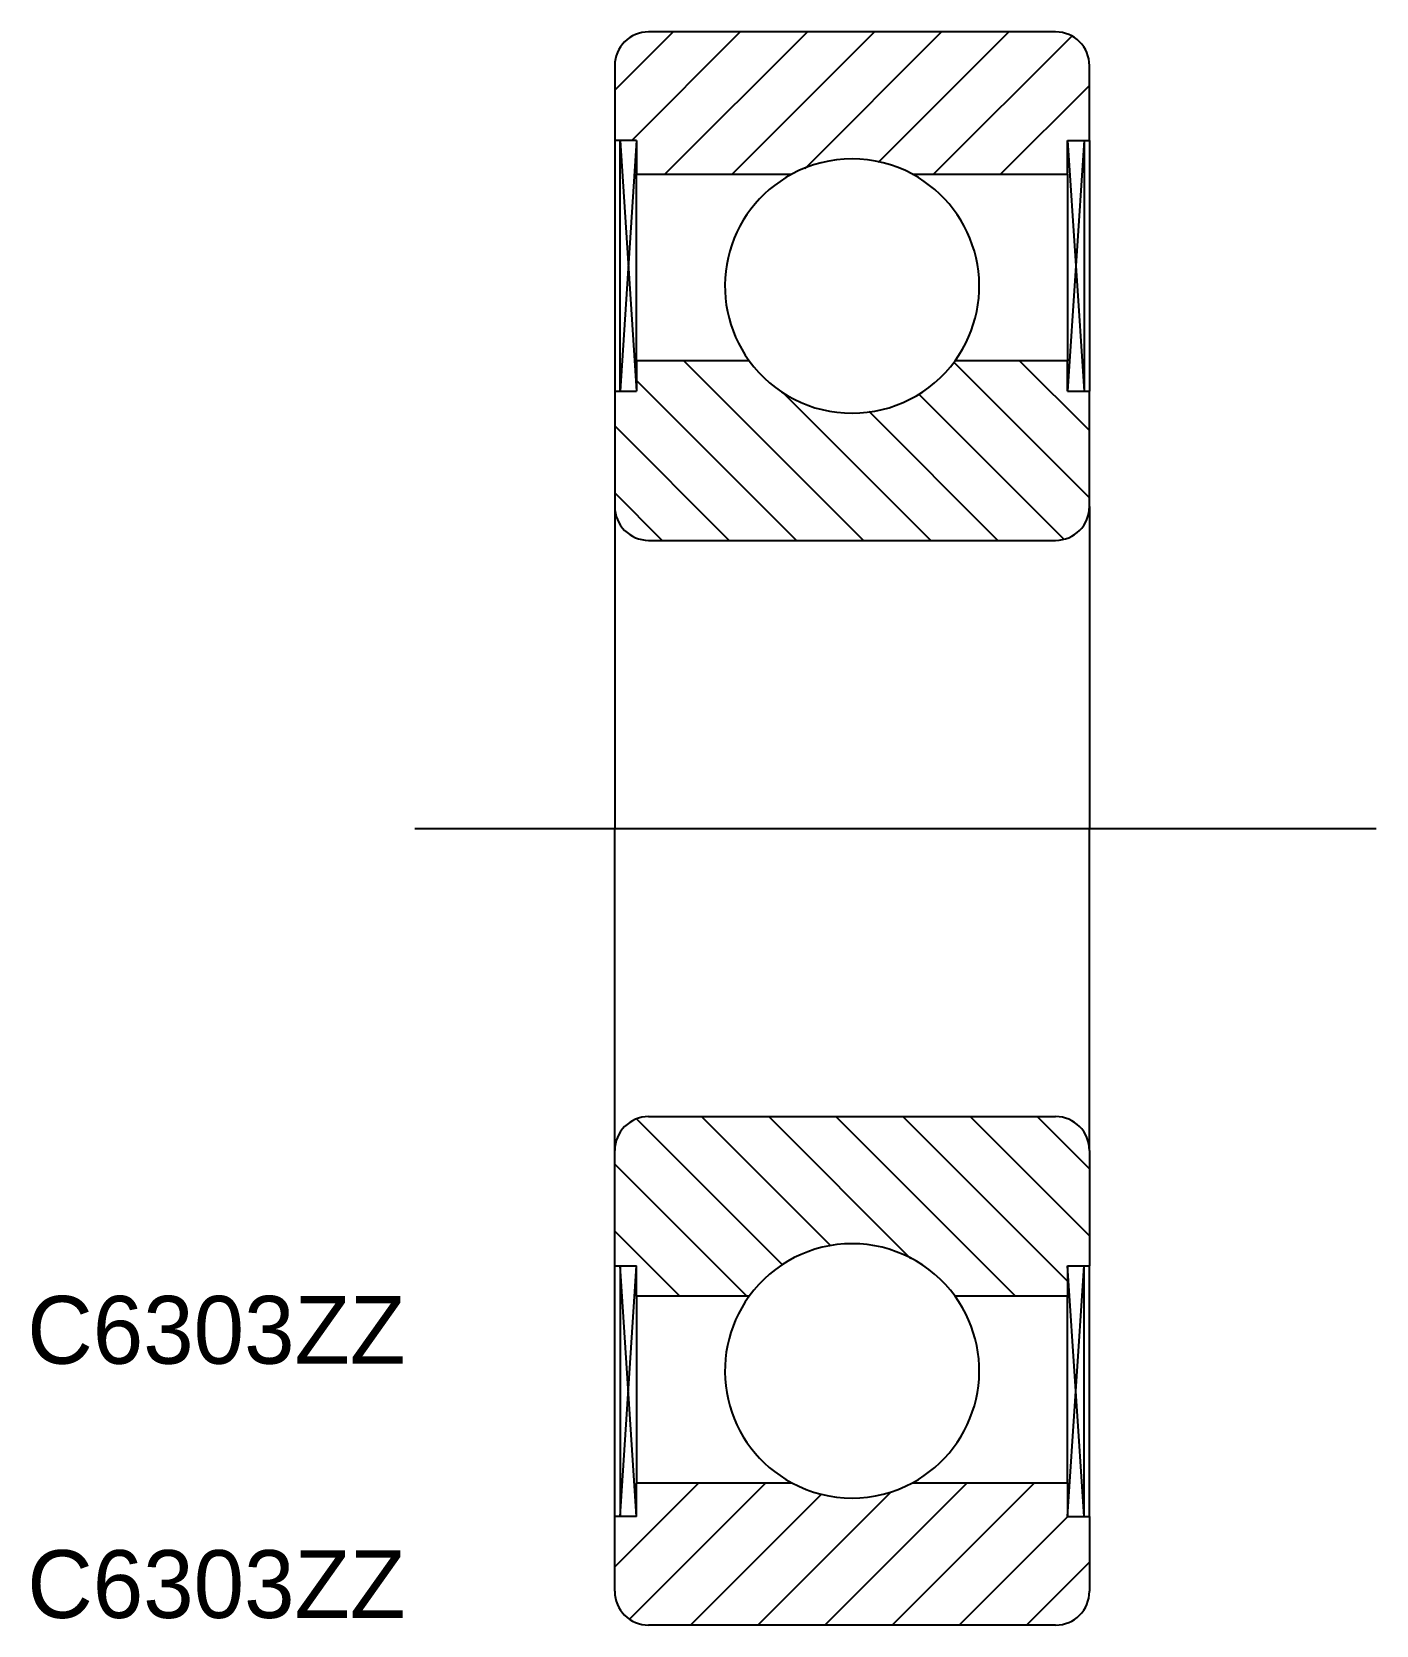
# Model space of a CAD drawing. Extents: x 26.2 to 65.9, y 22.4 to 69.4.
import ezdxf

# ---------------------------------------------------------------- set-up
doc = ezdxf.new("R2010")
doc.units = 0
doc.linetypes.add('CENTER', pattern=[50.8, 31.75, -6.35, 6.35, -6.35])
doc.layers.get('0').update_dxf_attribs({"linetype": 'CONTINUOUS'})
doc.layers.add('CENTER', color=1, linetype='CENTER')

msp = doc.modelspace()

# ---------------------------------------------------------------- linework, layer by layer
at = {"color": 7}
for p, q in [((43.399, 67.696), (45.12, 69.417)), ((43.9, 66.217), (47.1, 69.417)), ((56.399, 69.417), (44.399, 69.417)), ((44.88, 65.217), (49.08, 69.417)), ((46.859, 65.217), (51.059, 69.417)), ((49.012, 65.389), (53.039, 69.417)), ((51.177, 65.575), (55.019, 69.417)), ((52.799, 65.217), (56.874, 69.291)), ((43.399, 68.417), (43.399, 66.217)), ((57.399, 66.217), (57.399, 68.417)), ((54.779, 65.217), (57.399, 67.836)), ((44.043, 66.217), (43.399, 66.217)), ((43.399, 66.217), (43.399, 58.817)), ((43.56, 58.817), (43.56, 66.217)), ((43.56, 66.217), (44.043, 58.817)), ((44.043, 66.217), (43.56, 58.817)), ((44.043, 66.217), (44.043, 65.217)), ((56.755, 65.217), (56.755, 66.217)), ((56.755, 66.217), (57.399, 66.217)), ((56.755, 66.217), (57.238, 58.817)), ((57.238, 66.217), (56.755, 58.817)), ((57.238, 66.217), (57.238, 58.817)), ((57.399, 66.217), (57.399, 58.817)), ((44.043, 59.717), (44.043, 65.217)), ((44.043, 65.217), (48.617, 65.217)), ((52.18, 65.217), (56.755, 65.217)), ((56.755, 65.217), (56.755, 59.717)), ((44.043, 59.717), (44.043, 58.817)), ((47.362, 59.717), (44.043, 59.717)), ((50.738, 54.417), (45.438, 59.717)), ((56.755, 59.717), (53.435, 59.717)), ((57.399, 57.656), (55.337, 59.717)), ((56.755, 58.817), (56.755, 59.717)), ((57.399, 55.676), (53.399, 59.675)), ((43.399, 58.817), (43.399, 55.417)), ((43.399, 58.817), (44.043, 58.817)), ((48.758, 54.417), (44.043, 59.132)), ((52.718, 54.417), (48.367, 58.768)), ((56.755, 58.817), (57.399, 58.817)), ((57.399, 55.417), (57.399, 58.817)), ((56.643, 54.451), (52.365, 58.729)), ((54.698, 54.417), (50.9, 58.214)), ((46.778, 54.417), (43.399, 57.796)), ((44.798, 54.417), (43.399, 55.816)), ((43.399, 55.417), (43.399, 45.917)), ((57.399, 55.417), (57.399, 45.917)), ((44.399, 54.417), (56.399, 54.417)), ((43.399, 36.417), (43.399, 45.917)), ((57.399, 36.417), (57.399, 45.917)), ((48.346, 33.05), (44.046, 37.35)), ((44.399, 37.417), (56.399, 37.417)), ((49.769, 33.607), (45.959, 37.417)), ((52.132, 33.224), (47.939, 37.417)), ((55.219, 32.117), (49.919, 37.417)), ((56.755, 32.561), (51.899, 37.417)), ((57.399, 33.897), (53.879, 37.417)), ((57.399, 35.877), (55.858, 37.417)), ((43.399, 33.017), (43.399, 36.417)), ((57.399, 36.417), (57.399, 33.017)), ((47.299, 32.117), (43.399, 36.017)), ((45.319, 32.117), (43.399, 34.037)), ((43.399, 25.617), (43.399, 33.017)), ((43.399, 33.017), (44.043, 33.017)), ((43.56, 33.017), (43.56, 25.617)), ((43.56, 25.617), (44.043, 33.017)), ((44.043, 25.617), (43.56, 33.017)), ((44.043, 32.117), (44.043, 33.017)), ((56.755, 33.017), (56.755, 32.117)), ((56.755, 33.017), (57.399, 33.017)), ((56.755, 25.617), (57.238, 33.017)), ((57.238, 25.617), (56.755, 33.017)), ((57.238, 25.617), (57.238, 33.017)), ((57.399, 25.617), (57.399, 33.017)), ((44.043, 32.117), (44.043, 26.617)), ((47.362, 32.117), (44.043, 32.117)), ((56.755, 32.117), (53.435, 32.117)), ((56.755, 26.617), (56.755, 32.117)), ((43.399, 24.138), (45.878, 26.617)), ((43.834, 22.593), (47.857, 26.617)), ((44.043, 25.617), (44.043, 26.617)), ((44.043, 26.617), (48.617, 26.617)), ((47.617, 22.417), (51.555, 26.354)), ((49.597, 22.417), (53.797, 26.617)), ((51.577, 22.417), (55.777, 26.617)), ((52.18, 26.617), (56.755, 26.617)), ((56.755, 26.617), (56.755, 25.617)), ((45.637, 22.417), (49.508, 26.287)), ((43.399, 23.417), (43.399, 25.617)), ((44.043, 25.617), (43.399, 25.617)), ((53.557, 22.417), (56.757, 25.617)), ((56.755, 25.617), (57.399, 25.617)), ((57.399, 25.617), (57.399, 23.417)), ((55.537, 22.417), (57.399, 24.279)), ((56.399, 22.417), (44.399, 22.417))]:
    msp.add_line(p, q, dxfattribs=at)
for centre, radius, start, end in [((44.399, 68.417), 1, 90, 180), ((56.399, 68.417), 1, 0, 90), ((50.399, 61.917), 3.75, 61.6424, 118.3576), ((50.399, 61.917), 3.75, 118.3576, 215.9208), ((50.399, 61.917), 3.75, 324.0792, 61.6424), ((50.399, 61.917), 3.75, 215.9208, 324.0792), ((44.399, 55.417), 1, 180, 270), ((56.399, 55.417), 1, 270, 0), ((44.399, 36.417), 1, 90, 180), ((56.399, 36.417), 1, 0, 90), ((50.399, 29.917), 3.75, 35.9208, 144.0792), ((50.399, 29.917), 3.75, 144.0792, 241.6424), ((50.399, 29.917), 3.75, 298.3576, 35.9208), ((50.399, 29.917), 3.75, 241.6424, 298.3576), ((44.399, 23.417), 1, 180, 270), ((56.399, 23.417), 1, 270, 0)]:
    msp.add_arc(centre, radius, start, end, dxfattribs=at)
at = {"layer": 'CENTER', "color": 1, "linetype": 'CENTER'}
msp.add_line((37.504, 45.917), (65.852, 45.917), dxfattribs=at)

# ---------------------------------------------------------------- texts
at = {"color": 7, "linetype": 'CONTINUOUS'}
for p in [(26.076, 30.128), (26.076, 22.628)]:
    msp.add_text('C6303ZZ', height=2, dxfattribs=at).set_placement(p)

doc.saveas('drawing.dxf')
